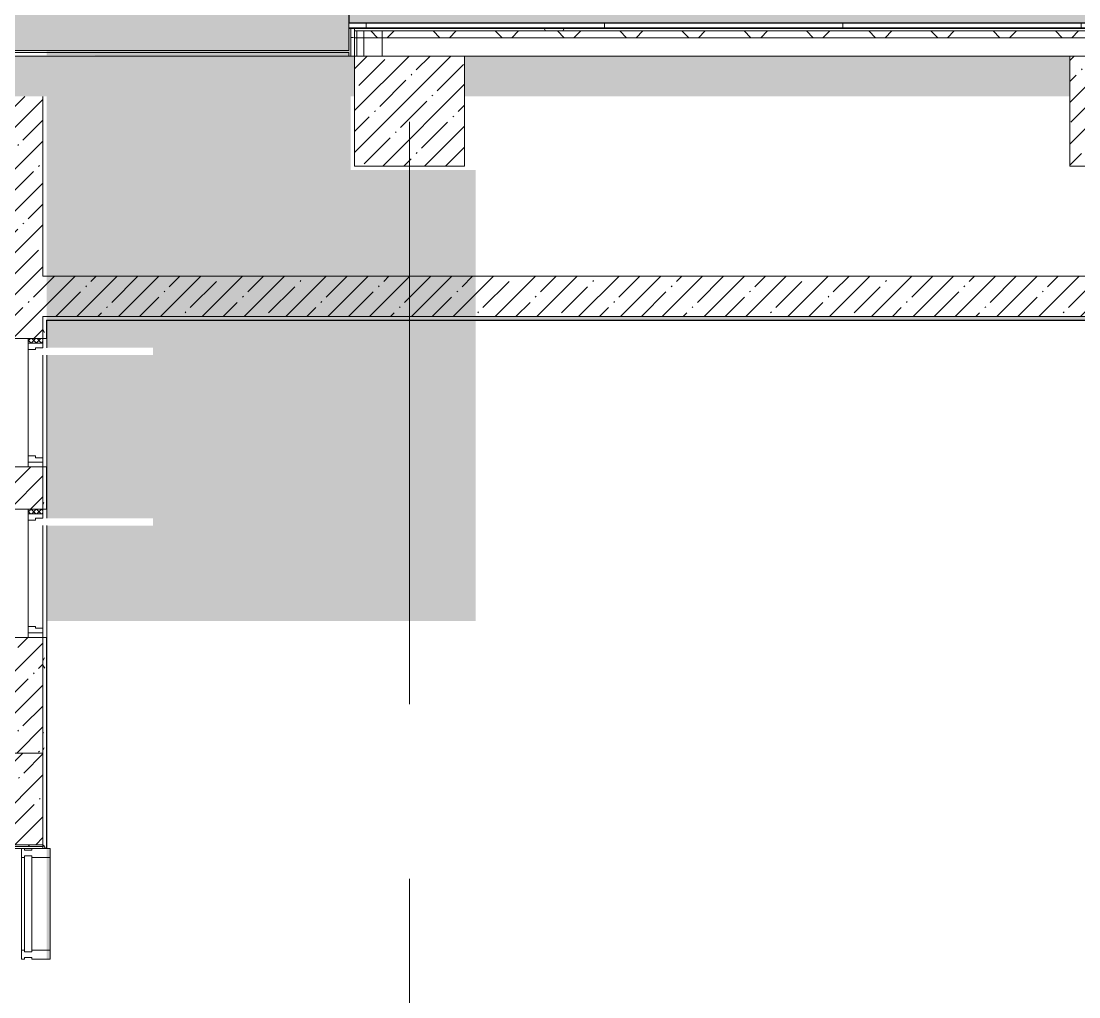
# Model space of a CAD drawing. Header units: millimetres. Extents: x -625 to 415037, y -3642 to 102118.
# Drawn here: x 168864 to 174632, y 10070 to 15389 of the extents above; entities that cross this region are included whole.
import ezdxf

# ---------------------------------------------------------------- set-up
doc = ezdxf.new("R2010")
doc.units = ezdxf.units.MM
doc.linetypes.add('Осевая', pattern=[6350, 1270, -952.5, 3175, -952.5])
doc.layers.add('A-AREA-PATT-1', color=7, linetype='Continuous', lineweight=5, true_color=0xa5bae0, transparency=1)
doc.layers.add('A-AREA-PATT-2', color=7, linetype='Continuous', lineweight=5, true_color=0xcde0ef, transparency=1)
for name, color, linetype, lineweight, true_color in [('A-DOOR-1', 7, 'Continuous', 5, 0xc0c0c0), ('A-DOOR-FRAM-1', 7, 'Continuous', 5, 0xc0c0c0), ('A-WALL-1', 9, 'Continuous', 5, 0x808080), ('A-WALL-FNSH-1', 9, 'Continuous', 5, 0x808080)]:
    doc.layers.add(name, color=color, linetype=linetype, lineweight=lineweight, true_color=true_color)
for name, color, linetype, lineweight in [('A-DOOR-FRAM-2', 7, 'Continuous', 5), ('A-GLAZ-CURT', 7, 'Continuous', 9), ('A-GLAZ-CURT-2', 7, 'Continuous', 20), ('A-GLAZ-CWMG', 7, 'Continuous', 9), ('A-GLAZ-CWMG-1', 7, 'Continuous', 20), ('A-WALL', 7, 'Continuous', 5), ('A-WALL-2', 7, 'Continuous', 30), ('A-WALL-PATT', 7, 'Continuous', 5), ('I-WALL', 7, 'Continuous', 5), ('S-COLS', 7, 'Continuous', 9), ('S-COLS-1', 7, 'Continuous', 5), ('Оси-2', 7, 'Осевая', 9)]:
    doc.layers.add(name, color=color, linetype=linetype, lineweight=lineweight)
doc.layers.get('A-DOOR-1').off()
pattern_1 = [(45, (148772.12, -0.94), (-114.04925, 114.04925), []), (45, (148886.17, -0.94), (-114.04925, 114.04925), [201.612, -40.322, 6.706, -33.617])]
pattern_2 = [(0, (148772.123, -0.94), (243.84, 60.96), [20.117, -162.763, 20.117, -162.763, -975.36]), (0, (148772.123, -0.94), (243.84, 60.96), [-365.76, 20.117, -345.643, 20.117, -162.763, -426.72]), (0, (148772.123, -0.94), (243.84, 60.96), [-914.4, 20.117, -101.803, 20.117, -284.683]), (120, (148863.563, 29.54), (-174.71291, 180.69163), [20.117, -162.763, 20.117, -162.763, -975.36]), (120, (148863.563, 29.54), (-174.71291, 180.69163), [-365.76, 20.117, -345.643, 20.117, -162.763, -426.72]), (120, (148863.563, 29.54), (-174.71291, 180.69163), [-914.4, 20.117, -101.803, 20.117, -284.683]), (240, (148894.043, 151.46), (-69.12709, -241.65163), [20.117, -162.763, 20.117, -162.763, -975.36]), (240, (148894.043, 151.46), (-69.12709, -241.65163), [-365.76, 20.117, -345.643, 20.117, -162.763, -426.72]), (240, (148894.043, 151.46), (-69.12709, -241.65163), [-914.4, 20.117, -101.803, 20.117, -284.683])]

# ---------------------------------------------------------------- blocks, each defined once
blk = doc.blocks.new('BSC_Колонна _Прямоугольная - 600х600-V298-Объем проектирования 2 этажа')
at = {"layer": 'S-COLS-1'}
h = blk.add_hatch(dxfattribs=at)
h.set_pattern_fill('FP_30', color=256, style=0, pattern_type=2)
h.set_pattern_definition([(45, (-26110, -14900), (-114.04925, 114.04925), []), (45, (-25995.95, -14900), (-114.04925, 114.04925), [201.613, -40.323, 6.706, -33.617])])
h.paths.add_polyline_path([(-300, -300), (300, -300), (300, 300), (-300, 300), (-300, 80)])
for p, q in [((300, 300), (-300, 300)), ((-300, 300), (-300, -300)), ((300, -300), (300, 300)), ((-300, -300), (300, -300))]:
    blk.add_line(p, q, dxfattribs=at)
blk = doc.blocks.new('BSC_Колонна _Прямоугольная - 500х500-V357-Объем проектирования 2 этажа')
at = {"layer": 'S-COLS-1'}
h = blk.add_hatch(dxfattribs=at)
h.set_pattern_fill('FP_103', color=256, style=0, pattern_type=2)
h.set_pattern_definition([(45, (-19960, -11150), (-114.0493, 114.0493), []), (45, (-19845.95, -11150), (-114.0493, 114.0493), [201.613, -40.323, 6.706, -33.617])])
h.paths.add_polyline_path([(250, -250), (250, 250), (-250, 250), (-250, -250)])
for p, q in [((250, 250), (-250, 250)), ((-250, 250), (-250, -250)), ((250, -250), (250, 250)), ((-250, -250), (250, -250))]:
    blk.add_line(p, q, dxfattribs=at)
blk = doc.blocks.new('110_Дверь_СКБ_1Ст - д-18 _п_ 700x2100h_Технический шкаф ЭОМ и СС-32102833-Объем проектирования 2 этажа')
at = {"layer": 'A-DOOR-FRAM-2'}
h = blk.add_hatch(dxfattribs=at)
h.set_pattern_fill('FP_118', color=256, style=0, pattern_type=2)
h.set_pattern_definition([(45, (-171.384, 174.685), (-14.1421, 14.1421), []), (135, (-171.384, 174.685), (-14.1421, -14.1421), [])])
h.paths.add_polyline_path([(-312.5, 110), (-337.5, 110), (-337.5, 30), (-312.5, 30)])
at = {"layer": 'A-DOOR-FRAM-1'}
for p, q in [((-312.5, 110), (-337.5, 110)), ((-337.5, 110), (-337.5, 30)), ((-287.5, 110), (-312.5, 110)), ((-312.5, 110), (-312.5, 30)), ((-312.5, 30), (-312.5, 110)), ((-287.5, 70), (-287.5, 110)), ((-277.5, 70), (-287.5, 70)), ((-277.5, 30), (-277.5, 70)), ((-247.5, 110), (312.5, 110)), ((312.5, 70), (302.5, 70)), ((302.5, 70), (302.5, 30)), ((312.5, 110), (312.5, 70)), ((337.5, 110), (312.5, 110)), ((337.5, 30), (337.5, 110)), ((362.5, 110), (337.5, 110)), ((337.5, 110), (337.5, 30)), ((362.5, 30), (362.5, 110)), ((-337.5, 30), (-312.5, 30)), ((-312.5, 30), (-277.5, 30)), ((302.5, 30), (-277.5, 30)), ((302.5, 30), (337.5, 30)), ((337.5, 30), (362.5, 30))]:
    blk.add_line(p, q, dxfattribs=at)
blk = doc.blocks.new('BSC_Колонна _Прямоугольная - 600х600-V401-Объем проектирования 2 этажа')
at = {"layer": 'S-COLS-1'}
h = blk.add_hatch(dxfattribs=at)
h.set_pattern_fill('FP_144', color=256, style=0, pattern_type=2)
h.set_pattern_definition([(45, (-22210, -14900), (-114.0493, 114.0493), []), (45, (-22095.95, -14900), (-114.0493, 114.0493), [201.613, -40.323, 6.706, -33.617])])
h.paths.add_polyline_path([(300, -300), (300, 300), (-300, 300), (-300, -300)])
for p, q in [((300, 300), (-300, 300)), ((-300, 300), (-300, -300)), ((300, -300), (300, 300)), ((-300, -300), (300, -300))]:
    blk.add_line(p, q, dxfattribs=at)
blk = doc.blocks.new('Системная панель - Стекло - 40мм-32387041-Объем проектирования 2 этажа')
at = {"layer": 'A-GLAZ-CURT-2'}
for p, q in [((262.3, 40), (-262.3, 40)), ((-262.3, 40), (-262.3, 0)), ((-262.3, 0), (262.3, 0)), ((262.3, 0), (262.3, 40))]:
    blk.add_line(p, q, dxfattribs=at)
blk = doc.blocks.new('Прямоугольный импост - Импост структурный с накладкой - 160мм Темный-30755591-Объем проектирования 2 этажа')
at = {"layer": 'A-GLAZ-CWMG-1'}
for p, q in [((-25, 0), (-25, 17)), ((-25, 17), (25, 17)), ((-15, 0), (-25, 0)), ((-15, -40), (-15, 0)), ((25, 0), (15, 0)), ((15, 0), (15, -40)), ((25, 17), (25, 0)), ((-25, -140), (-25, -40)), ((-25, -40), (-15, -40)), ((15, -40), (25, -40)), ((25, -40), (25, -140)), ((25, -140), (-25, -140))]:
    blk.add_line(p, q, dxfattribs=at)
blk = doc.blocks.new('Прямоугольный импост - Импост структурный с накладкой - 160мм Темный-30755595-Объем проектирования 2 этажа')
at = {"layer": 'A-GLAZ-CWMG-1'}
for p, q in [((0, 17), (-50, 17)), ((-50, 17), (-50, 0)), ((-50, 0), (-40, 0)), ((-40, 0), (-40, -40)), ((-10, -40), (-10, 0)), ((-10, 0), (0, 0)), ((0, 0), (0, 17)), ((-40, -40), (-50, -40)), ((-50, -40), (-50, -140)), ((0, -40), (-10, -40)), ((0, -140), (0, -40)), ((-50, -140), (0, -140))]:
    blk.add_line(p, q, dxfattribs=at)
blk = doc.blocks.new('Прямоугольный импост - Импост структурный с накладкой - 160мм Темный-32387142-Объем проектирования 2 этажа')
at = {"layer": 'A-GLAZ-CWMG'}
for p, q in [((20093, 10325.4), (20093, 10830)), ((20250, 10325.4), (20250, 10830))]:
    blk.add_line(p, q, dxfattribs=at)
blk = doc.blocks.new('Стены наклон_ амфитеатр - Стены наклон_ амфитеатр-32992696-Объем проектирования 2 этажа')
at = {"layer": 'A-WALL-PATT'}
h = blk.add_hatch(dxfattribs=at)
h.set_pattern_fill('FP_220', color=256, style=0, pattern_type=2)
h.set_pattern_definition([(0, (26444.5, 15393.4), (0, 246.1), []), (90, (26444.5, 15393.4), (-1300, 8e-14), [])])
h.paths.add_polyline_path([(28298.7, 15353.9), (31010, 15353.9), (31010, 15380.7), (21879, 15380.7), (21879, 15353.9), (28190, 15353.9)])
h = blk.add_hatch(dxfattribs=at)
h.set_pattern_fill('FP_219', color=256, style=0, pattern_type=2)
h.set_pattern_definition([(180, (26444.5, 15352), (-4e-13, -3050), []), (270, (26444.5, 15352), (1300, 8e-14), [])])
h.paths.add_polyline_path([(21879, 15350), (31010, 15350), (31010, 15353.9), (21879, 15353.9)])
at = {"layer": 'A-WALL'}
for p, q in [((21879, 15353.9), (21879, 15380.7)), ((21879, 15350), (21879, 15353.9)), ((31010, 15353.9), (21879, 15353.9))]:
    blk.add_line(p, q, dxfattribs=at)
at = {"layer": 'A-WALL-2'}
for p, q in [((31041, 15430.8), (21879, 15430.8)), ((21879, 15430.8), (21879, 15380.7)), ((31041, 15350), (31041, 15430.8)), ((21879, 15380.7), (31010, 15380.7)), ((31010, 15380.7), (31010, 15350)), ((31010, 15350), (31041, 15350))]:
    blk.add_line(p, q, dxfattribs=at)

msp = doc.modelspace()

# ---------------------------------------------------------------- hatches: boundary and pattern name
at = {"layer": 'A-AREA-PATT-1'}
h = msp.add_hatch(color=256, dxfattribs=at)
h.paths.add_polyline_path([(170888.2, 13759.1), (171341.6, 13759.1), (171341.6, 13999.1), (169002.6, 13999.1), (169002.6, 13759.1), (170661.6, 13759.1)])
h.paths.add_polyline_path([(170656.6, 14979.1), (170661.6, 14979.1), (170661.6, 15089.1), (170656.6, 15089.1), (170656.6, 15349.1), (170651.1, 15349.1), (170651.1, 15379.7), (177322.1, 15379.7), (177322.1, 15429.9), (170662.1, 15429.9), (170662.1, 20499.1), (170682.1, 20499.1), (170682.1, 26269.4), (177322.1, 26269.4), (177322.1, 26344.6), (170656.6, 26344.6), (170656.6, 26853.6), (168987.6, 26853.6), (168987.6, 26480.7), (167507.9, 26480.7), (167507.9, 26273.6), (166856.9, 26273.6), (166855.3, 26478.6), (163552.6, 26478.6), (163552.1, 24658.6), (162482.1, 24658.6), (162482.4, 22225.6), (163107.6, 22225.6), (163107.6, 21573.6), (162482.1, 21573.6), (162482.4, 18483.6), (163107.6, 18483.6), (163107.6, 17825.6), (162482.1, 17825.6), (162483.9, 15224.6), (169002.6, 15224.6), (169002.6, 15202.5), (170651.1, 15200.7), (170651.1, 15199.1), (169002.6, 15199.1), (169002.6, 14979.1), (169843.5, 14979.1)])
for points in [[(169002.6, 15199.1), (170651.1, 15200.7), (170651.1, 15202.5), (169002.6, 15200.4)], [(171282.1, 13999.1), (171341.6, 13999.1), (171341.6, 14578.6), (170661.6, 14578.6), (170661.6, 14979.1), (169002.6, 14979.1), (169002.6, 13999.1), (170821.9, 13999.1)], [(169002.6, 12119.6), (171341.6, 12119.6), (171341.6, 13759.1), (169002.6, 13757.5), (169002.6, 13609.1), (169582.1, 13609.1), (169582.1, 13569.1), (169002.6, 13569.1), (169002.6, 12679.1), (169582.1, 12679.1), (169582.1, 12639.1), (169002.6, 12639.1), (169002.6, 12387.3)]]:
    msp.add_hatch(color=256, dxfattribs=at).paths.add_polyline_path(points)
at = {"layer": 'A-AREA-PATT-2'}
h = msp.add_hatch(color=256, dxfattribs=at)
h.paths.add_polyline_path([(187288.1, 7919.6), (187291.6, 7920.1), (187289.5, 7930.1), (187281.6, 7930.1), (187281.6, 7919.6)])
h.paths.add_polyline_path([(169022.1, 7919.6), (169022.1, 8529.5), (168992.1, 8529.5), (168992.1, 7919.6), (169017.1, 7919.6)])
h.paths.add_polyline_path([(187291.1, 7989.1), (187291.6, 7990.2), (187291.6, 8079.1), (187288.1, 8079.1), (187288.1, 8029.1), (187291.1, 8029.1), (187291.1, 7999.1)])
h.paths.add_polyline_path([(187288.1, 10064.1), (187291.6, 10064.1), (187291.1, 10114.1), (187288.1, 10114.1)])
h.paths.add_polyline_path([(169022.1, 10274.5), (169022.1, 10879.1), (169002.6, 10877.1), (169002.6, 10274.5)])
h.paths.add_polyline_path([(187266.6, 10668.1), (187286.6, 10668.1), (187286.6, 10678.6), (187266.6, 10678.6)])
h.paths.add_polyline_path([(181432.1, 13739.1), (181472.1, 13739.1), (181470.2, 13758.6), (181422.1, 13758.6), (181422.1, 13739.1)])
h.paths.add_polyline_path([(180072.1, 13739.1), (180122.1, 13739.1), (180120.2, 13758.6), (180072.1, 13758.6)])
h.paths.add_polyline_path([(182422.1, 18869.1), (182422.1, 18919.1), (182402.6, 18917.1), (182402.6, 18869.1)])
h.paths.add_polyline_path([(182402.6, 20219.1), (182422.1, 20219.1), (182422.1, 20269.1), (182402.6, 20267.1), (182402.6, 20221)])
at = {"layer": 'I-WALL'}
h = msp.add_hatch(dxfattribs=at)
h.set_pattern_fill('FP_191', color=256, style=0, pattern_type=2)
h.set_pattern_definition(pattern_2)
h.paths.add_polyline_path([(170682.1, 15199.1), (170682.1, 15349.1), (170662.1, 15349.1), (170662.1, 15199.1)])
h = msp.add_hatch(dxfattribs=at)
h.set_pattern_fill('FP_196', color=256, style=0, pattern_type=2)
h.set_pattern_definition([(0, (148772.12, -0.94), (812.8, 203.2), [67.056, -542.544, 67.056, -542.544, -3251.2]), (0, (148772.12, -0.94), (812.8, 203.2), [-1219.2, 67.056, -1152.144, 67.056, -542.544, -1422.4]), (0, (148772.12, -0.94), (812.8, 203.2), [-3048, 67.056, -339.344, 67.056, -948.944]), (120, (149076.92, 100.66), (-582.3764, 602.3054), [67.056, -542.544, 67.056, -542.544, -3251.2]), (120, (149076.92, 100.66), (-582.3764, 602.3054), [-1219.2, 67.056, -1152.144, 67.056, -542.544, -1422.4]), (120, (149076.92, 100.66), (-582.3764, 602.3054), [-3048, 67.056, -339.344, 67.056, -948.944]), (240, (149178.52, 507.06), (-230.4236, -805.5054), [67.056, -542.544, 67.056, -542.544, -3251.2]), (240, (149178.52, 507.06), (-230.4236, -805.5054), [-1219.2, 67.056, -1152.144, 67.056, -542.544, -1422.4]), (240, (149178.52, 507.06), (-230.4236, -805.5054), [-3048, 67.056, -339.344, 67.056, -948.944])])
h.paths.add_polyline_path([(176962.1, 15336.1), (179782.1, 15336.1), (179782.1, 15349.1), (170682.1, 15349.1), (170682.1, 15336.1), (176062.1, 15336.1)])
h = msp.add_hatch(dxfattribs=at)
h.set_pattern_fill('FP_197', color=256, style=0, pattern_type=2)
h.set_pattern_definition([(135, (148772.12, -0.94), (-169.7056, -169.7056), []), (225, (148772.12, -0.94), (169.7056, -169.7056), [])])
h.paths.add_polyline_path([(178516.3, 15299.1), (179782.1, 15299.1), (179782.1, 15336.1), (170682.1, 15336.1), (170682.1, 15299.1), (177862.1, 15299.1)])
h = msp.add_hatch(dxfattribs=at)
h.set_pattern_fill('FP_1', color=256, style=0, pattern_type=2)
h.set_pattern_definition(pattern_1)
h.paths.add_polyline_path([(179382.1, 14979.1), (179562.1, 14979.1), (179562.1, 15199.1), (179382.1, 15199.1), (179382.1, 14983.5)])
h.paths.add_polyline_path([(165582.1, 14979.1), (166882.4, 14979.4), (166882.4, 15199.1), (163092.1, 15199.1), (163092.1, 14979.1), (165507.1, 14979.1)])
h.paths.add_polyline_path([(178516.3, 14979.1), (178782.1, 14979.1), (178782.1, 15199.1), (175182.1, 15199.1), (175182.1, 14979.1), (177070.8, 14979.1)])
h.paths.add_polyline_path([(168982.1, 14979.1), (170682.1, 14979.1), (170682.1, 15199.1), (167482.4, 15199.1), (167482.4, 14979.1), (168762.1, 14979.1)])
h.paths.add_polyline_path([(174582.1, 14979.1), (174582.1, 15199.1), (171282.1, 15199.1), (171282.1, 14979.1), (171289, 14979.1)])
h = msp.add_hatch(dxfattribs=at)
h.set_pattern_fill('FP_1', color=256, style=0, pattern_type=2)
h.set_pattern_definition(pattern_1)
h.paths.add_polyline_path([(168982.1, 10889.1), (168982.1, 10899.1), (168762.1, 10899.1), (168762.1, 10889.1), (168877.4, 10894.3), (168981.9, 10889.1)])
h.paths.add_polyline_path([(168982.1, 11399.1), (168982.1, 12029.1), (168762.1, 12029.1), (168762.1, 11399.1), (168873.2, 11399.1)])
h.paths.add_polyline_path([(168902.1, 12729.1), (168982.1, 12729.1), (168982.1, 12959.1), (168762.1, 12959.1), (168762.1, 12729.1)])
h.paths.add_polyline_path([(168982.1, 13659.1), (168982.1, 14979.1), (168762.1, 14979.1), (168762.1, 13659.1), (168902.1, 13659.1)])
h = msp.add_hatch(dxfattribs=at)
h.set_pattern_fill('FP_1', color=256, style=0, pattern_type=2)
h.set_pattern_definition(pattern_1)
h.paths.add_polyline_path([(169843.5, 13779.1), (179562.1, 13779.1), (179562.1, 13999.1), (168982.1, 13999.1), (168982.1, 13779.1), (169002.6, 13779.1)])
h = msp.add_hatch(dxfattribs=at)
h.set_pattern_fill('FP_191', color=256, style=0, pattern_type=2)
h.set_pattern_definition(pattern_2)
h.paths.add_polyline_path([(168982.1, 10879.1), (169002.1, 10879.1), (169002.1, 12029.1), (168982.1, 12029.1), (168982.1, 10889.1)])
h.paths.add_polyline_path([(169002.1, 12729.1), (169002.1, 12959.1), (168982.1, 12959.1), (168982.1, 12729.1)])
h.paths.add_polyline_path([(169002.1, 13659.1), (169001.2, 13759.1), (168982.1, 13778.6), (168982.1, 13659.1)])
h.paths.add_polyline_path([(169002.1, 13759.1), (169002.1, 13779.1), (168982.5, 13778.7)])
h = msp.add_hatch(dxfattribs=at)
h.set_pattern_fill('FP_191', color=256, style=0, pattern_type=2)
h.set_pattern_definition(pattern_2)
h.paths.add_polyline_path([(182982.1, 13759.1), (183002.1, 13759.1), (183002.1, 13779.1), (181472.1, 13779.1), (181472.1, 13759.1), (182902.1, 13759.1)])
h.paths.add_polyline_path([(170661.6, 13759.1), (180072.1, 13759.1), (180072.1, 13779.1), (169002.1, 13779.1), (169002.6, 13759.1), (170210.2, 13759.1)])
h = msp.add_hatch(dxfattribs=at)
h.set_pattern_fill('FP_23', color=256, style=0, pattern_type=2)
h.set_pattern_definition([(135, (148772.12, -0.94), (-141.4214, -141.4214), [])])
h.paths.add_polyline_path([(168922.1, 7899.1), (168982.1, 7899.1), (168982.1, 7919.1), (168782.1, 7919.1), (168782.1, 7899.1)])
h.paths.add_polyline_path([(168869.5, 10879.1), (168982.1, 10879.1), (168981.9, 10889.1), (168877.4, 10894.3), (168782.1, 10889.1), (168782.1, 10879.1)])

# ---------------------------------------------------------------- linework, layer by layer
at = {"layer": 'A-WALL'}
for p, q in [((179782.1, 15336.1), (170682.1, 15336.1)), ((179782.1, 15299.1), (170682.1, 15299.1)), ((170695.1, 15336.1), (170695.1, 15199.1)), ((170732.1, 15336.1), (170732.1, 15199.1)), ((168982.1, 13659.1), (168982.1, 13779.1)), ((168982.1, 13779.1), (180072.1, 13779.1)), ((169002.1, 13759.1), (169002.1, 13659.1)), ((169002.1, 12729.1), (169002.1, 12959.1)), ((169002.1, 10879.1), (169002.1, 12029.1)), ((168982.1, 10879.1), (168982.1, 10899.1))]:
    msp.add_line(p, q, dxfattribs=at)
at = {"layer": 'A-WALL-1'}
for p, q in [((179802.1, 15349.1), (170662.1, 15349.1)), ((170682.1, 15349.1), (170682.1, 15199.1)), ((170832.1, 15336.1), (170682.1, 15336.1)), ((170832.1, 15199.1), (170832.1, 15336.1)), ((170682.1, 15199.1), (167482.4, 15199.1)), ((174582.1, 15199.1), (171282.1, 15199.1)), ((171282.1, 15199.1), (174582.1, 15199.1)), ((168982.1, 13999.1), (168982.1, 14979.1)), ((179562.1, 13999.1), (168982.1, 13999.1)), ((169002.1, 13759.1), (180072.1, 13759.1)), ((168762.1, 13659.1), (168902.1, 13659.1)), ((168982.1, 13659.1), (169002.1, 13659.1)), ((168902.1, 12959.1), (168762.1, 12959.1)), ((168982.1, 12729.1), (168982.1, 12959.1)), ((169002.1, 12959.1), (168982.1, 12959.1)), ((168742.1, 12729.1), (168902.1, 12729.1)), ((168982.1, 12729.1), (169002.1, 12729.1)), ((168902.1, 12029.1), (168742.1, 12029.1)), ((168982.1, 11399.1), (168982.1, 12029.1)), ((169002.1, 12029.1), (168982.1, 12029.1)), ((165757.1, 10879.1), (169002.1, 10879.1)), ((168762.1, 10889.1), (168982.1, 10889.1))]:
    msp.add_line(p, q, dxfattribs=at)
at = {"layer": 'A-WALL-FNSH-1'}
for p, q in [((170662.1, 15349.1), (170651.1, 15349.1)), ((170651.1, 15349.1), (170651.1, 15230.1)), ((170662.1, 15199.1), (170662.1, 15349.1)), ((170651.1, 15230.1), (162703.4, 15230.1)), ((162462.1, 15219.1), (170651.1, 15219.1)), ((170651.1, 15219.1), (170651.1, 15199.1)), ((169003.1, 13758.1), (180072.1, 13758.1)), ((169003.1, 13659.1), (169003.1, 13758.1)), ((169002.1, 13659.1), (169003.1, 13659.1)), ((169003.1, 12959.1), (169002.1, 12959.1)), ((169003.1, 12729.1), (169003.1, 12959.1)), ((169002.1, 12729.1), (169003.1, 12729.1)), ((169003.1, 12029.1), (169002.1, 12029.1)), ((169003.1, 10879.1), (169003.1, 12029.1)), ((169002.1, 10879.1), (169003.1, 10879.1))]:
    msp.add_line(p, q, dxfattribs=at)
at = {"layer": 'I-WALL'}
for p, q in [((169003.1, 13659.1), (169003.1, 13609.1)), ((169003.1, 13569.1), (169003.1, 12959.1)), ((169003.1, 12729.1), (169003.1, 12679.1)), ((169003.1, 12639.1), (169003.1, 12029.1))]:
    msp.add_line(p, q, dxfattribs=at)
at = {"layer": 'Оси-2'}
for p, q in [((170982.1, 3093.7), (170982.1, 22398.1)), ((170982.1, 3092.8), (170982.1, 22397.1))]:
    msp.add_line(p, q, dxfattribs=at)

# ---------------------------------------------------------------- block references
at = {"layer": 'A-DOOR-1', "rotation": 269.9999999999999}
for p in [(168872.1, 13321.6), (168872.1, 12391.6)]:
    msp.add_blockref('110_Дверь_СКБ_1Ст - д-18 _п_ 700x2100h_Технический шкаф ЭОМ и СС-32102833-Объем проектирования 2 этажа', p, dxfattribs=at)
at = {"layer": 'A-GLAZ-CURT', "rotation": 269.9999999999997}
msp.add_blockref('Системная панель - Стекло - 40мм-32387041-Объем проектирования 2 этажа', (168882.1, 10576.8), dxfattribs=at)
at = {"layer": 'A-GLAZ-CWMG', "rotation": 89.99999999999977}
msp.add_blockref('Прямоугольный импост - Импост структурный с накладкой - 160мм Темный-30755595-Объем проектирования 2 этажа', (168882.1, 10879.1), dxfattribs=at)
at = {"layer": 'A-GLAZ-CWMG'}
msp.add_blockref('Прямоугольный импост - Импост структурный с накладкой - 160мм Темный-32387142-Объем проектирования 2 этажа', (148772.1, -0.9), dxfattribs=at)
at = {"layer": 'A-GLAZ-CWMG', "extrusion": (0, 0, -1), "rotation": 270.0000000000002}
msp.add_blockref('Прямоугольный импост - Импост структурный с накладкой - 160мм Темный-30755591-Объем проектирования 2 этажа', (-168882.1, 10299.5), dxfattribs=at)
at = {"layer": 'A-WALL'}
msp.add_blockref('Стены наклон_ амфитеатр - Стены наклон_ амфитеатр-32992696-Объем проектирования 2 этажа', (148772.1, -0.9), dxfattribs=at)
at = {"layer": 'S-COLS'}
for name, p in [('BSC_Колонна _Прямоугольная - 600х600-V401-Объем проектирования 2 этажа', (170982.1, 14899.1)), ('BSC_Колонна _Прямоугольная - 600х600-V298-Объем проектирования 2 этажа', (174882.1, 14899.1)), ('BSC_Колонна _Прямоугольная - 500х500-V357-Объем проектирования 2 этажа', (168732.1, 11149.1))]:
    msp.add_blockref(name, p, dxfattribs=at)

doc.saveas('drawing.dxf')
